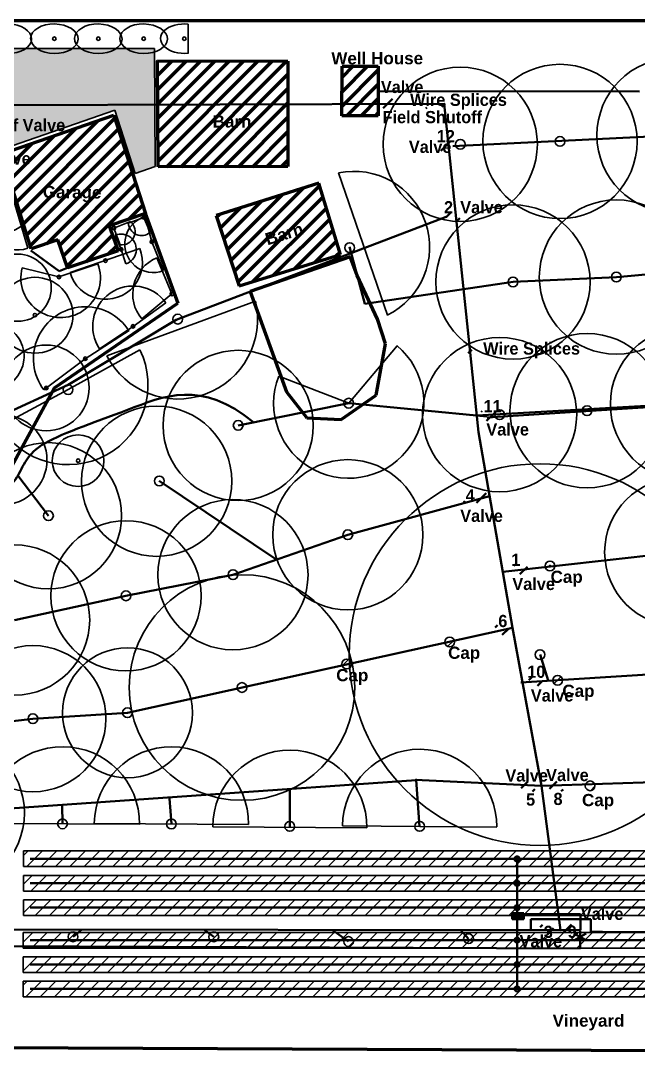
# Model space of a CAD drawing. Header units: inches. Extents: x 0.1 to 24.8, y -0.2 to 12.5.
# Drawn here: x 8.03 to 15.64, y -0.2 to 12.52 of the extents above; entities that cross this region are included whole.
import ezdxf
from ezdxf.enums import TextEntityAlignment as Align

# ---------------------------------------------------------------- set-up
doc = ezdxf.new("R2010")
doc.units = ezdxf.units.IN
doc.header["$MEASUREMENT"] = 0
doc.linetypes.add('ACAD_ISO02W100', pattern=[15, 12, -3])
for name, color, linetype, lineweight, true_color in [('aText', 161, 'Continuous', 35, 0xaaaaff), ('f_cov_1', 120, 'Continuous', 35, 0x00ffaf), ('f_cov_10', 200, 'Continuous', 35, 0xcf00ff), ('f_cov_11', 92, 'Continuous', 35, 0x00a500), ('f_cov_2', 30, 'Continuous', 35, 0xf08f00), ('f_cov_4', 253, 'Continuous', 35, 0xbababa), ('f_cov_5', 40, 'Continuous', 35, 0xffcf00), ('f_cov_6', 143, 'Continuous', 35, 0x5291a5), ('f_cov_7', 81, 'Continuous', 35, 0x9dff34), ('f_cov_9', 60, 'Continuous', 35, 0xbfff00), ('field_heads', 7, 'Continuous', 35, 0xffffff), ('field_pipes', 7, 'Continuous', 50, 0xffffff), ('yd_cov_blockwall', 161, 'Continuous', 35, 0x7f9fff), ('yd_cov_garage_east', 94, 'Continuous', 35, 0x007f00), ('yd_cov_garage_south', 211, 'Continuous', 35, 0xff7fff), ('yd_cov_pool_west', 32, 'Continuous', 35, 0xc55f00), ('yd_cov_west_fence', 20, 'Continuous', 35, 0xff4203), ('yd_heads', 16, 'Continuous', 35, 0x4c0000), ('zAsphalt', 251, 'Continuous', 35, 0x747474), ('zBlock Wall', 7, 'Continuous', 200, 0xffffff), ('zBuildings', 52, 'Continuous', 70, 0xaa9104), ('zBurn Pile', 212, 'Continuous', 70, 0xad00ad), ('zConcrete', 252, 'Continuous', 50, 0x909090), ('zProperty Fence', 94, 'Continuous', 200, 0x008000)]:
    doc.layers.add(name, color=color, linetype=linetype, lineweight=lineweight, true_color=true_color)
doc.styles.add('textstyle0', font='')
doc.styles.add('textstyle1', font='')
doc.styles.add('textstyle11', font='')
doc.styles.add('textstyle12', font='')
doc.styles.add('textstyle13', font='')
doc.styles.add('textstyle14', font='')
doc.styles.add('textstyle15', font='')
doc.styles.add('textstyle2', font='')
doc.styles.add('textstyle20', font='')
doc.styles.add('textstyle22', font='')
doc.styles.add('textstyle23', font='')
doc.styles.add('textstyle28', font='')
doc.styles.add('textstyle29', font='')
doc.styles.add('textstyle3', font='')
doc.styles.add('textstyle31', font='')
doc.styles.add('textstyle34', font='')
doc.styles.add('textstyle38', font='')
doc.styles.add('textstyle4', font='')
doc.styles.add('textstyle49', font='')
doc.styles.add('textstyle54', font='')
doc.styles.add('textstyle55', font='')
doc.styles.add('textstyle56', font='')
doc.styles.add('textstyle57', font='')
doc.styles.add('textstyle58', font='')
doc.styles.add('textstyle59', font='')
doc.styles.add('textstyle6', font='')
doc.styles.add('textstyle60', font='')
doc.styles.add('textstyle61', font='')
doc.styles.add('textstyle62', font='')
doc.styles.add('textstyle64', font='')
doc.styles.add('textstyle65', font='')
doc.styles.add('textstyle68', font='')
doc.styles.add('textstyle69', font='')
doc.styles.add('textstyle7', font='')
doc.styles.add('textstyle70', font='')
doc.styles.add('textstyle71', font='')
doc.styles.add('textstyle8', font='')
doc.styles.add('textstyle9', font='')
doc.styles.get('textstyle0').set_extended_font_data('textstyle66', bold=True)
doc.styles.get('textstyle1').set_extended_font_data('textstyle63', bold=True)
doc.styles.get('textstyle11').set_extended_font_data('textstyle57', bold=True)
doc.styles.get('textstyle12').set_extended_font_data('textstyle70', bold=True)
doc.styles.get('textstyle13').set_extended_font_data('textstyle67', bold=True)
doc.styles.get('textstyle14').set_extended_font_data('textstyle56', bold=True)
doc.styles.get('textstyle15').set_extended_font_data('textstyle69', bold=True)
doc.styles.get('textstyle2').set_extended_font_data('textstyle68', bold=True)
doc.styles.get('textstyle20').set_extended_font_data('arial', bold=True)
doc.styles.get('textstyle22').set_extended_font_data('arial', bold=True)
doc.styles.get('textstyle23').set_extended_font_data('arial', bold=True)
doc.styles.get('textstyle28').set_extended_font_data('arial', bold=True)
doc.styles.get('textstyle29').set_extended_font_data('arial', bold=True)
doc.styles.get('textstyle3').set_extended_font_data('textstyle65', bold=True)
doc.styles.get('textstyle31').set_extended_font_data('arial', bold=True)
doc.styles.get('textstyle34').set_extended_font_data('arialbd', bold=True)
doc.styles.get('textstyle38').set_extended_font_data('arialbd', bold=True)
doc.styles.get('textstyle4').set_extended_font_data('textstyle46', bold=True)
doc.styles.get('textstyle49').set_extended_font_data('arialbd', bold=True)
doc.styles.get('textstyle54').set_extended_font_data('arialbd', bold=True)
doc.styles.get('textstyle55').set_extended_font_data('arialbd', bold=True)
doc.styles.get('textstyle56').set_extended_font_data('textstyle18', bold=True)
doc.styles.get('textstyle57').set_extended_font_data('textstyle15', bold=True)
doc.styles.get('textstyle58').set_extended_font_data('textstyle20', bold=True)
doc.styles.get('textstyle59').set_extended_font_data('textstyle17', bold=True)
doc.styles.get('textstyle6').set_extended_font_data('textstyle64', bold=True)
doc.styles.get('textstyle60').set_extended_font_data('textstyle62', bold=True)
doc.styles.get('textstyle61').set_extended_font_data('textstyle59', bold=True)
doc.styles.get('textstyle62').set_extended_font_data('textstyle16', bold=True)
doc.styles.get('textstyle64').set_extended_font_data('textstyle10', bold=True)
doc.styles.get('textstyle65').set_extended_font_data('textstyle8', bold=True)
doc.styles.get('textstyle68').set_extended_font_data('textstyle22', bold=True)
doc.styles.get('textstyle69').set_extended_font_data('textstyle19', bold=True)
doc.styles.get('textstyle7').set_extended_font_data('textstyle45', bold=True)
doc.styles.get('textstyle70').set_extended_font_data('textstyle9', bold=True)
doc.styles.get('textstyle71').set_extended_font_data('textstyle21', bold=True)
doc.styles.get('textstyle8').set_extended_font_data('textstyle58', bold=True)
doc.styles.get('textstyle9').set_extended_font_data('textstyle55', bold=True)
pattern_1 = [(45, (0, 0), (-0.08838835, 0.08838835), [])]

msp = doc.modelspace()

# ---------------------------------------------------------------- hatches: boundary and pattern name
at = {"layer": 'f_cov_9'}
h = msp.add_hatch(dxfattribs=at)
h.set_pattern_fill('ANSI35', color=256, style=0)
h.set_pattern_definition(pattern_1)
h.paths.add_polyline_path([(8.065, 0.99), (23.396, 0.99), (23.396, 0.797), (8.065, 0.797)])
h.paths.add_polyline_path([(8.065, 0.69), (23.396, 0.69), (23.396, 0.497), (8.065, 0.497)])
h.paths.add_polyline_path([(8.069, 2.293), (23.4, 2.293), (23.4, 2.1), (8.069, 2.1)])
h.paths.add_polyline_path([(8.069, 1.99), (23.4, 1.99), (23.4, 1.797), (8.069, 1.797)])
h.paths.add_polyline_path([(8.069, 1.497), (8.069, 1.69), (23.4, 1.69), (23.4, 1.497)])
h.paths.add_polyline_path([(8.065, 1.097), (8.065, 1.29), (23.396, 1.29), (23.396, 1.097)])
at = {"layer": 'field_heads', "lineweight": 35}
h = msp.add_hatch(dxfattribs=at)
h.set_pattern_fill('ZIGZAG', color=256, scale=0.2, style=0)
h.set_pattern_definition(pattern_1)
edge = h.paths.add_edge_path()
edge.add_arc((14.555, 5.802), 0.06, 0, 360)
h = msp.add_hatch(dxfattribs=at)
h.set_pattern_fill('ZIGZAG', color=256, scale=0.2, style=0)
h.set_pattern_definition(pattern_1)
edge = h.paths.add_edge_path()
edge.add_arc((13.32, 4.864), 0.06, 0, 360)
h = msp.add_hatch(dxfattribs=at)
h.set_pattern_fill('ZIGZAG', color=256, scale=0.2, style=0)
h.set_pattern_definition(pattern_1)
edge = h.paths.add_edge_path()
edge.add_arc((12.05, 4.594), 0.06, 0, 360)
h = msp.add_hatch(dxfattribs=at)
h.set_pattern_fill('ZIGZAG', color=256, scale=0.2, style=0)
h.set_pattern_definition(pattern_1)
edge = h.paths.add_edge_path()
edge.add_arc((14.65, 4.394), 0.06, 0, 360)
h = msp.add_hatch(dxfattribs=at)
h.set_pattern_fill('ZIGZAG', color=256, scale=0.2, style=0)
h.set_pattern_definition(pattern_1)
edge = h.paths.add_edge_path()
edge.add_arc((15.05, 3.094), 0.06, 0, 360)
at = {"layer": 'field_pipes', "linetype": 'Continuous', "lineweight": 50, "true_color": 0xff0000}
h = msp.add_hatch(dxfattribs=at)
h.set_pattern_fill('ANSI31', color=1, scale=0.03937, style=0)
h.set_pattern_definition(pattern_1)
h.paths.add_polyline_path([(12.265, 11.718), (12.265, 11.598), (12.431, 11.598), (12.431, 11.718)])
h = msp.add_hatch(dxfattribs=at)
h.set_pattern_fill('ANSI31', color=1, scale=0.03937, style=0)
h.set_pattern_definition(pattern_1)
h.paths.add_polyline_path([(12.501, 11.554), (12.501, 11.434), (12.667, 11.434), (12.667, 11.554)])
at = {"layer": 'field_pipes', "linetype": 'Continuous', "lineweight": 50, "true_color": 0xff003f}
h = msp.add_hatch(dxfattribs=at)
h.set_pattern_fill('ANSI31', color=240, scale=0.03937, style=0)
h.set_pattern_definition(pattern_1)
h.paths.add_polyline_path([(12.967, 11.554), (12.967, 11.434), (13.133, 11.434), (13.05, 11.434)])
at = {"layer": 'field_pipes', "linetype": 'Continuous', "lineweight": 50, "true_color": 0xff0000}
h = msp.add_hatch(dxfattribs=at)
h.set_pattern_fill('ANSI31', color=1, scale=0.03937, style=0)
h.set_pattern_definition(pattern_1)
h.paths.add_polyline_path([(13.223, 11.557), (13.223, 11.437), (13.389, 11.437), (13.306, 11.437)])
h = msp.add_hatch(dxfattribs=at)
h.set_pattern_fill('ANSI31', color=1, scale=0.03937, style=0)
h.set_pattern_definition(pattern_1)
h.paths.add_polyline_path([(13.194, 11.032), (13.194, 10.912), (13.36, 10.912), (13.36, 11.032)])
h = msp.add_hatch(dxfattribs=at)
h.set_pattern_fill('ANSI31', color=1, scale=0.03937, style=0)
h.set_pattern_definition(pattern_1)
h.paths.add_polyline_path([(13.278, 10.162), (13.278, 10.042), (13.445, 10.042), (13.445, 10.162)])
h = msp.add_hatch(dxfattribs=at)
h.set_pattern_fill('ANSI31', color=1, scale=0.03937, angle=45, style=0)
h.set_pattern_definition(pattern_1)
h.paths.add_polyline_path([(13.484, 8.484), (13.569, 8.399), (13.687, 8.517), (13.628, 8.458)])
h = msp.add_hatch(dxfattribs=at)
h.set_pattern_fill('ANSI31', color=1, scale=0.03937, style=0)
h.set_pattern_definition(pattern_1)
h.paths.add_polyline_path([(13.709, 7.708), (13.709, 7.588), (13.875, 7.588), (13.875, 7.708)])
h = msp.add_hatch(dxfattribs=at)
h.set_pattern_fill('ANSI31', color=1, scale=0.03937, style=0)
h.set_pattern_definition(pattern_1)
h.paths.add_polyline_path([(13.629, 6.698), (13.629, 6.578), (13.795, 6.578), (13.795, 6.698)])
h = msp.add_hatch(dxfattribs=at)
h.set_pattern_fill('ANSI31', color=1, scale=0.03937, style=0)
h.set_pattern_definition(pattern_1)
h.paths.add_polyline_path([(14.111, 5.819), (14.111, 5.699), (14.277, 5.699), (14.277, 5.819)])
h = msp.add_hatch(dxfattribs=at)
h.set_pattern_fill('ANSI31', color=1, scale=0.03937, style=0)
h.set_pattern_definition(pattern_1)
h.paths.add_polyline_path([(13.882, 5.072), (13.882, 4.952), (14.049, 4.952), (14.049, 5.072)])
h = msp.add_hatch(dxfattribs=at)
h.set_pattern_fill('ANSI31', color=1, scale=0.03937, style=0)
h.set_pattern_definition(pattern_1)
h.paths.add_polyline_path([(14.295, 4.446), (14.295, 4.326), (14.461, 4.326), (14.461, 4.446)])
h = msp.add_hatch(dxfattribs=at)
h.set_pattern_fill('ANSI31', color=1, scale=0.03937, style=0)
h.set_pattern_definition(pattern_1)
h.paths.add_polyline_path([(14.201, 3.146), (14.201, 3.026), (14.367, 3.026), (14.367, 3.146)])
h = msp.add_hatch(dxfattribs=at)
h.set_pattern_fill('ANSI31', color=1, scale=0.03937, style=0)
h.set_pattern_definition(pattern_1)
h.paths.add_polyline_path([(14.549, 3.148), (14.549, 3.028), (14.716, 3.028), (14.716, 3.148)])
at = {"layer": 'field_pipes', "lineweight": 50, "true_color": 0x800000}
msp.add_hatch(color=14, dxfattribs=at).paths.add_polyline_path([(14.089, 1.525), (14.233, 1.525), (14.233, 1.453), (14.089, 1.453)])
at = {"layer": 'field_pipes', "linetype": 'Continuous', "lineweight": 50, "true_color": 0xff0000}
h = msp.add_hatch(dxfattribs=at)
h.set_pattern_fill('ANSI31', color=1, scale=0.03937, style=0)
h.set_pattern_definition(pattern_1)
h.paths.add_polyline_path([(14.435, 1.381), (14.435, 1.261), (14.601, 1.261), (14.601, 1.381)])
h = msp.add_hatch(dxfattribs=at)
h.set_pattern_fill('ANSI31', color=1, scale=0.03937, style=0)
h.set_pattern_definition(pattern_1)
h.paths.add_polyline_path([(14.726, 1.385), (14.726, 1.265), (14.892, 1.265), (14.892, 1.385)])
at = {"layer": 'zAsphalt', "lineweight": 35, "true_color": 0x4c4c4c}
h = msp.add_hatch(color=250, dxfattribs=at)
edge = h.paths.add_edge_path()
edge.add_line((2.83, 10.414), (3.045, 10.319))
edge.add_line((3.045, 10.319), (2.994, 10.148))
edge.add_line((2.994, 10.148), (2.769, 10.224))
edge.add_line((2.769, 10.224), (2.641, 10.166))
edge.add_line((2.641, 10.166), (2.588, 10.088))
edge.add_line((2.588, 10.088), (2.54, 9.954))
edge.add_line((2.54, 9.954), (2.028, 10.049))
edge.add_line((2.028, 10.049), (1.609, 10.301))
edge.add_spline(control_points=[(1.609, 10.301), (1.587, 10.848), (1.15, 11.294), (0.447, 11.323), (0.447, 11.323), (0.447, 11.323)], knot_values=[0, 0, 0, 0, 1, 2, 3, 3, 3, 3], degree=3, periodic=0)
edge.add_line((0.447, 11.323), (0.45, 12.175))
edge.add_line((0.45, 12.175), (9.682, 12.173))
edge.add_line((9.682, 12.173), (9.69, 10.719))
edge.add_line((9.69, 10.719), (9.444, 10.634))
edge.add_line((9.444, 10.634), (9.194, 11.414))
edge.add_line((9.194, 11.414), (7.297, 10.758))
edge.add_spline(control_points=[(7.297, 10.758), (7.297, 10.758), (7.32, 10.914), (7.32, 10.914), (7.32, 10.914), (7.334, 11.047), (7.296, 11.176), (7.29, 11.396), (7.058, 11.548), (6.85, 11.594), (6.555, 11.593)], knot_values=[-8, -8, -8, -8, -7, -6, -5, -4, -3, -2, -1, 0, 0, 0, 0], degree=3, periodic=0)
edge.add_line((6.555, 11.593), (3.012, 11.593))
edge.add_arc((2.974, 11.138), 0.456, 85.2732, 264.928)
edge.add_arc((3.305, 10.387), 0.475, 141.2963, 176.7552)
at = {"layer": 'zBuildings', "lineweight": 70, "true_color": 0xaa9104}
h = msp.add_hatch(dxfattribs=at)
h.set_pattern_fill('ANSI36', color=52, style=0)
h.set_pattern_definition(pattern_1)
h.paths.add_polyline_path([(9.727, 10.717), (9.72, 12.022), (11.327, 12.016), (11.327, 10.719)])
h = msp.add_hatch(dxfattribs=at)
h.set_pattern_fill('ANSI36', color=52, style=0)
h.set_pattern_definition(pattern_1)
h.paths.add_polyline_path([(11.993, 11.345), (11.995, 11.954), (12.44, 11.954), (12.44, 11.345)])
h = msp.add_hatch(dxfattribs=at)
h.set_pattern_fill('ANSI36', color=52, style=0)
h.set_pattern_definition(pattern_1)
h.paths.add_polyline_path([(8.163, 9.706), (7.801, 10.876), (9.183, 11.352), (9.571, 10.143), (9.126, 9.99), (9.237, 9.68), (8.611, 9.472), (8.494, 9.816)])
h = msp.add_hatch(dxfattribs=at)
h.set_pattern_fill('ANSI36', color=52, style=0)
h.set_pattern_definition(pattern_1)
h.paths.add_polyline_path([(10.441, 10.117), (10.727, 9.251), (11.974, 9.638), (11.707, 10.517)])

# ---------------------------------------------------------------- linework, layer by layer
at = {"layer": 'f_cov_1', "color": 120, "linetype": 'Continuous', "lineweight": 35, "ltscale": 2, "true_color": 0x00ffaf}
msp.add_circle((16.14, 5.973), 0.911, dxfattribs=at)
at = {"layer": 'f_cov_10', "color": 200, "linetype": 'Continuous', "lineweight": 35, "ltscale": 2, "true_color": 0xcf00ff}
msp.add_circle((14.433, 4.71), 2.35, dxfattribs=at)
at = {"layer": 'f_cov_11', "color": 92, "lineweight": 35, "true_color": 0x00a500}
for p, q in [((12.671, 8.514), (12.076, 7.806)), ((12.076, 7.806), (11.214, 8.14))]:
    msp.add_line(p, q, dxfattribs=at)
at = {"layer": 'f_cov_11', "color": 92, "linetype": 'Continuous', "lineweight": 35, "ltscale": 2, "true_color": 0x00a500}
for centre, radius in [((15.013, 7.713), 0.95), ((16.25, 7.794), 0.95), ((13.935, 7.665), 0.95), ((10.714, 7.532), 0.925), ((8.377, 6.42), 0.9)]:
    msp.add_circle(centre, radius, dxfattribs=at)
msp.add_arc((12.076, 7.806), 0.925, 158.7875, 49.9986, dxfattribs=at)
at = {"layer": 'f_cov_2', "color": 30, "lineweight": 35, "true_color": 0xf08f00}
for p, q in [((9.096, 8.389), (10.929, 9.061)), ((8.619, 7.973), (9.504, 8.464)), ((7.778, 7.522), (8.619, 7.973))]:
    msp.add_line(p, q, dxfattribs=at)
at = {"layer": 'f_cov_2', "color": 30, "linetype": 'Continuous', "lineweight": 35, "ltscale": 2, "true_color": 0xf08f00}
for centre, start, end in [((9.97, 8.841), 207.3473, 12.9229), ((8.619, 8.033), 211.2905, 25.968)]:
    msp.add_arc(centre, 0.984, start, end, dxfattribs=at)
at = {"layer": 'f_cov_4', "color": 253, "linetype": 'Continuous', "lineweight": 35, "ltscale": 2, "true_color": 0xbababa}
for centre in [(9.71, 6.845), (12.065, 6.186), (10.65, 5.694), (9.332, 5.434), (7.96, 5.136)]:
    msp.add_circle(centre, 0.925, dxfattribs=at)
at = {"layer": 'f_cov_5', "color": 40, "lineweight": 35, "true_color": 0xffcf00}
for p, q in [((7.6, 2.632), (9.5, 2.62)), ((8.942, 2.631), (10.842, 2.618)), ((10.4, 2.589), (12.3, 2.576)), ((12, 2.6), (13.9, 2.587))]:
    msp.add_line(p, q, dxfattribs=at)
at = {"layer": 'f_cov_5', "color": 40, "linetype": 'Continuous', "lineweight": 35, "ltscale": 2, "true_color": 0xffcf00}
msp.add_circle((7.131, 2.76), 0.95, dxfattribs=at)
at = {"layer": 'f_cov_5', "color": 40, "linetype": 'Continuous', "lineweight": 35, "true_color": 0xffcf00}
for centre in [(8.55, 2.626), (9.892, 2.625), (11.35, 2.583), (12.95, 2.594)]:
    msp.add_arc(centre, 0.95, 359.6111, 179.6111, dxfattribs=at)
at = {"layer": 'f_cov_6', "color": 143, "linetype": 'Continuous', "lineweight": 35, "ltscale": 2, "true_color": 0x5291a5}
for centre, radius in [((10.761, 4.305), 1.389), ((8.185, 3.921), 0.9), ((9.35, 3.994), 0.8)]:
    msp.add_circle(centre, radius, dxfattribs=at)
at = {"layer": 'f_cov_7', "color": 81, "lineweight": 35, "true_color": 0x9dff34}
msp.add_line((11.95, 10.641), (12.552, 8.89), dxfattribs=at)
at = {"layer": 'f_cov_7', "color": 81, "linetype": 'Continuous', "lineweight": 35, "ltscale": 2, "true_color": 0x9dff34}
for centre in [(14.679, 11.029), (16.084, 11.105), (13.45, 10.994), (15.374, 9.359), (14.1, 9.299)]:
    msp.add_circle(centre, 0.95, dxfattribs=at)
msp.add_arc((12.14, 9.728), 0.933, 296.1633, 101.7687, dxfattribs=at)
at = {"layer": 'f_cov_9', "color": 60, "true_color": 0xbfff00}
for p, q in [((8.069, 2.293), (23.4, 2.293)), ((8.069, 2.1), (8.069, 2.293)), ((23.4, 2.1), (8.069, 2.1)), ((8.069, 1.99), (23.4, 1.99)), ((8.069, 1.797), (8.069, 1.99)), ((23.4, 1.797), (8.069, 1.797)), ((8.069, 1.69), (23.4, 1.69)), ((8.069, 1.497), (8.069, 1.69)), ((23.4, 1.497), (8.069, 1.497)), ((8.065, 1.29), (23.396, 1.29)), ((8.065, 1.097), (8.065, 1.29)), ((23.396, 1.097), (8.065, 1.097)), ((8.065, 0.99), (23.396, 0.99)), ((8.065, 0.797), (8.065, 0.99)), ((23.396, 0.797), (8.065, 0.797)), ((8.065, 0.69), (23.396, 0.69)), ((8.065, 0.497), (8.065, 0.69)), ((23.396, 0.497), (8.065, 0.497))]:
    msp.add_line(p, q, dxfattribs=at)
at = {"layer": 'field_heads', "color": 91, "lineweight": 35, "true_color": 0x7fff7f}
for centre in [(14.679, 11.029), (13.45, 10.994), (12.087, 9.721), (15.374, 9.359), (14.1, 9.299)]:
    msp.add_circle(centre, 0.06, dxfattribs=at)
at = {"layer": 'field_heads', "color": 30, "lineweight": 35, "true_color": 0xff7f00}
for centre in [(9.97, 8.841), (8.619, 7.973)]:
    msp.add_circle(centre, 0.06, dxfattribs=at)
at = {"layer": 'field_heads', "color": 96, "lineweight": 35, "true_color": 0x004c00}
for centre in [(12.076, 7.806), (10.714, 7.532)]:
    msp.add_circle(centre, 0.06, dxfattribs=at)
at = {"layer": 'field_heads', "color": 92, "lineweight": 35, "true_color": 0x00a500}
for centre in [(15.013, 7.713), (13.935, 7.665), (8.377, 6.42)]:
    msp.add_circle(centre, 0.06, dxfattribs=at)
at = {"layer": 'field_heads', "color": 253, "lineweight": 35, "true_color": 0xbababa}
for centre in [(9.742, 6.849), (12.065, 6.186), (10.65, 5.694), (9.332, 5.434)]:
    msp.add_circle(centre, 0.06, dxfattribs=at)
at = {"layer": 'field_heads', "color": 136, "lineweight": 35, "true_color": 0x004c4c}
msp.add_circle((14.555, 5.802), 0.06, dxfattribs=at)
at = {"layer": 'field_heads', "color": 1, "lineweight": 35, "true_color": 0xff0000}
for centre in [(13.32, 4.864), (12.05, 4.594), (14.65, 4.394), (15.05, 3.094)]:
    msp.add_circle(centre, 0.06, dxfattribs=at)
at = {"layer": 'field_heads', "color": 200, "lineweight": 35, "true_color": 0xbf00ff}
msp.add_circle((14.433, 4.71), 0.06, dxfattribs=at)
at = {"layer": 'field_heads', "color": 143, "lineweight": 35, "true_color": 0x5291a5}
for centre in [(10.761, 4.305), (8.185, 3.921), (9.35, 3.994)]:
    msp.add_circle(centre, 0.06, dxfattribs=at)
at = {"layer": 'field_heads', "color": 40, "lineweight": 35, "true_color": 0xffbf00}
for centre in [(8.55, 2.626), (11.35, 2.594), (12.95, 2.594)]:
    msp.add_circle(centre, 0.06, dxfattribs=at)
at = {"layer": 'field_heads', "color": 56, "lineweight": 35, "true_color": 0x4c4c00}
msp.add_circle((9.892, 2.625), 0.06, dxfattribs=at)
at = {"layer": 'field_heads', "color": 81, "lineweight": 35, "true_color": 0x9fff7f}
for centre in [(8.68, 1.235), (10.414, 1.235), (12.074, 1.177), (13.552, 1.211)]:
    msp.add_circle(centre, 0.06, dxfattribs=at)
at = {"layer": 'field_pipes', "color": 30, "linetype": 'Continuous', "lineweight": 50, "ltscale": 2, "true_color": 0xff7f00}
msp.add_line((12.44, 11.649), (15.66, 11.646), dxfattribs=at)
at = {"layer": 'field_pipes', "color": 1, "linetype": 'Continuous', "lineweight": 50, "true_color": 0xff0000}
for p, q in [((6.754, 11.474), (13.25, 11.494)), ((13.25, 11.494), (13.675, 7.449)), ((13.675, 7.449), (14.093, 5.039)), ((14.093, 5.039), (14.45, 3.094)), ((23.888, 3.391), (14.45, 3.094)), ((14.45, 3.094), (14.684, 1.317)), ((14.877, 1.081), (14.877, 1.081))]:
    msp.add_line(p, q, dxfattribs=at)
at = {"layer": 'field_pipes', "color": 91, "linetype": 'Continuous', "lineweight": 50, "true_color": 0x7fff7f}
for p, q in [((13.36, 10.972), (17.536, 11.176)), ((12.085, 9.73), (12.275, 9.03)), ((15.374, 9.359), (16.85, 9.494)), ((12.275, 9.03), (14.1, 9.299)), ((14.1, 9.299), (15.374, 9.359))]:
    msp.add_line(p, q, dxfattribs=at)
at = {"layer": 'field_pipes', "color": 30, "linetype": 'Continuous', "lineweight": 50, "true_color": 0xff7f00}
for p, q in [((13.278, 10.102), (9.95, 8.834)), ((9.95, 8.834), (8.619, 8.033)), ((8.619, 8.033), (5.25, 6.494))]:
    msp.add_line(p, q, dxfattribs=at)
at = {"layer": 'field_pipes', "color": 92, "linetype": 'Continuous', "lineweight": 50, "true_color": 0x00a500}
for p, q in [((12.076, 7.806), (10.714, 7.532)), ((13.776, 7.644), (12.076, 7.806)), ((13.655, 7.653), (17.604, 7.878)), ((17.604, 7.878), (13.783, 7.628))]:
    msp.add_line(p, q, dxfattribs=at)
at = {"layer": 'field_pipes', "color": 92, "linetype": 'Continuous', "lineweight": 50, "ltscale": 2, "true_color": 0x00a500}
msp.add_line((7.998, 6.915), (8.377, 6.42), dxfattribs=at)
at = {"layer": 'field_pipes', "color": 253, "linetype": 'Continuous', "lineweight": 50, "true_color": 0xbababa}
for p, q in [((11.192, 5.878), (9.742, 6.849)), ((13.812, 6.659), (12.065, 6.186)), ((12.065, 6.186), (10.65, 5.694)), ((10.65, 5.694), (9.332, 5.434)), ((9.332, 5.434), (7.96, 5.136))]:
    msp.add_line(p, q, dxfattribs=at)
at = {"layer": 'field_pipes', "color": 120, "linetype": 'Continuous', "lineweight": 50, "true_color": 0x00ffbf}
msp.add_line((21.65, 6.594), (13.973, 5.729), dxfattribs=at)
at = {"layer": 'field_pipes', "color": 143, "linetype": 'Continuous', "lineweight": 50, "true_color": 0x5291a5}
msp.add_line((14.093, 5.039), (9.35, 3.994), dxfattribs=at)
at = {"layer": 'field_pipes', "color": 200, "linetype": 'Continuous', "lineweight": 50, "true_color": 0xbf00ff}
for p, q in [((22.58, 4.884), (14.196, 4.367)), ((14.433, 4.71), (14.535, 4.392))]:
    msp.add_line(p, q, dxfattribs=at)
at = {"layer": 'field_pipes', "color": 143, "lineweight": 50, "true_color": 0x5291a5}
for p, q in [((9.35, 3.994), (8.185, 3.921)), ((8.185, 3.921), (6.429, 3.714))]:
    msp.add_line(p, q, dxfattribs=at)
at = {"layer": 'field_pipes', "color": 40, "linetype": 'Continuous', "lineweight": 50, "true_color": 0xffbf00}
for p, q in [((12.908, 3.165), (7.131, 2.76)), ((11.35, 3.056), (11.35, 2.594)), ((12.908, 3.165), (12.95, 2.594)), ((9.869, 2.938), (9.892, 2.625)), ((8.544, 2.86), (8.55, 2.626))]:
    msp.add_line(p, q, dxfattribs=at)
at = {"layer": 'field_pipes', "color": 40, "linetype": 'Continuous', "lineweight": 50, "ltscale": 2, "true_color": 0xffbf00}
msp.add_line((12.894, 3.166), (14.45, 3.094), dxfattribs=at)
at = {"layer": 'field_pipes', "color": 2, "lineweight": 50, "true_color": 0xffff00}
for p, q in [((14.15, 2.194), (8.15, 2.194)), ((23.35, 2.194), (14.15, 2.194)), ((14.15, 2.194), (14.15, 0.594)), ((14.15, 1.894), (8.15, 1.894)), ((23.35, 1.894), (14.15, 1.894)), ((14.15, 1.594), (8.15, 1.594)), ((23.35, 1.594), (14.15, 1.594)), ((14.15, 1.194), (8.15, 1.194)), ((23.35, 1.194), (14.1, 1.194)), ((14.15, 0.894), (8.15, 0.894)), ((23.35, 0.894), (14.1, 0.894)), ((14.15, 0.594), (8.15, 0.594)), ((23.3, 0.594), (14.15, 0.594))]:
    msp.add_line(p, q, dxfattribs=at)
at = {"layer": 'field_pipes', "color": 14, "lineweight": 50, "true_color": 0x800000}
for p, q in [((14.089, 1.525), (14.233, 1.525)), ((14.089, 1.453), (14.089, 1.525)), ((14.233, 1.453), (14.089, 1.453)), ((14.233, 1.525), (14.233, 1.453))]:
    msp.add_line(p, q, dxfattribs=at)
at = {"layer": 'field_pipes', "color": 2, "linetype": 'Continuous', "lineweight": 50, "true_color": 0xffff00}
for p, q in [((14.931, 1.512), (14.147, 1.513)), ((14.93, 1.512), (14.93, 1.32)), ((14.93, 1.32), (14.684, 1.317))]:
    msp.add_line(p, q, dxfattribs=at)
at = {"layer": 'field_pipes', "color": 81, "lineweight": 50, "true_color": 0x9fff7f}
for p, q in [((14.319, 1.318), (14.32, 1.453)), ((14.32, 1.453), (15.059, 1.452)), ((15.059, 1.452), (15.059, 1.302)), ((15.059, 1.302), (15.35, 1.294))]:
    msp.add_line(p, q, dxfattribs=at)
at = {"layer": 'field_pipes', "color": 81, "linetype": 'Continuous', "lineweight": 50, "true_color": 0x9fff7f}
for p, q in [((14.684, 1.317), (4.102, 1.332)), ((15.35, 1.294), (22.914, 1.317))]:
    msp.add_line(p, q, dxfattribs=at)
at = {"layer": 'field_pipes', "color": 81, "linetype": 'Continuous', "lineweight": 50, "ltscale": 2, "true_color": 0x9fff7f}
for p, q in [((8.786, 1.327), (8.68, 1.235)), ((10.293, 1.324), (10.414, 1.235)), ((11.874, 1.321), (12.074, 1.177)), ((13.455, 1.319), (13.552, 1.211))]:
    msp.add_line(p, q, dxfattribs=at)
at = {"layer": 'field_pipes', "color": 1, "lineweight": 50, "true_color": 0xff0000}
for p, q in [((14.849, 1.276), (15, 1.194)), ((14.849, 1.188), (15, 1.274))]:
    msp.add_line(p, q, dxfattribs=at)
at = {"layer": 'field_pipes', "color": 51, "linetype": 'Continuous', "lineweight": 50, "true_color": 0xf6f5a2}
for p, q in [((14.929, 1.312), (14.926, 1.09)), ((14.926, 1.09), (3.251, 1.138))]:
    msp.add_line(p, q, dxfattribs=at)
at = {"layer": 'field_pipes', "lineweight": 50}
msp.add_line((15.35, 1.294), (15.35, 1.294), dxfattribs=at)
at = {"layer": 'field_pipes', "color": 1, "lineweight": 50, "true_color": 0xff0000}
for centre in [(14.15, 2.194), (14.15, 1.894), (14.15, 1.594), (14.15, 1.194), (14.15, 0.894), (14.15, 0.594)]:
    msp.add_circle(centre, 0.0307, dxfattribs=at)
at = {"layer": 'field_pipes', "color": 92, "linetype": 'Continuous', "lineweight": 50, "true_color": 0x00a500}
msp.add_open_spline([(10.906, 7.567), (10.261, 8.103), (9.319, 7.684), (8.097, 7.294), (8.051, 6.862), (7.518, 6.463), (6.921, 6.138), (5.789, 5.853), (4.61, 5.622), (4.45, 5.194), (4.45, 4.794), (4.45, 4.794), (4.45, 4.294), (4.45, 4.294), (4.45, 4.294)], degree=3, dxfattribs=at)
at = {"layer": 'field_pipes', "color": 1, "linetype": 'Continuous', "lineweight": 50, "true_color": 0xff0000}
for p in [(13.502, 6.588), (12.908, 3.165)]:
    msp.add_point(p, dxfattribs=at)
at = {"layer": 'field_pipes', "color": 136, "linetype": 'Continuous', "lineweight": 50, "true_color": 0x004c4c}
msp.add_point((14.555, 5.802), dxfattribs=at)
at = {"layer": 'yd_cov_blockwall', "color": 161, "lineweight": 35, "true_color": 0x7f9fff}
for centre, radius in [((8.35, 7.994), 0.528), ((7.804, 7.107), 0.554), ((8.742, 7.098), 0.318)]:
    msp.add_circle(centre, radius, dxfattribs=at)
at = {"layer": 'yd_cov_garage_east', "color": 94, "lineweight": 35, "true_color": 0x007f00}
for p, q in [((9.502, 9.712), (8.643, 9.414)), ((9.71, 9.596), (9.896, 9.151)), ((8.506, 9.36), (8.052, 9.473)), ((8.985, 9.523), (8.506, 9.36)), ((9.419, 8.752), (9.823, 9.042)), ((9.896, 9.151), (9.526, 8.844)), ((8.831, 8.354), (9.37, 8.699)), ((9.007, 8.475), (9.419, 8.752)), ((8.321, 7.969), (8.831, 8.354))]:
    msp.add_line(p, q, dxfattribs=at)
msp.add_circle((8.211, 8.889), 0.467, dxfattribs=at)
for centre, radius, start, end in [((9.08, 9.54), 0.455, 196.046, 22.2451), ((9.896, 9.151), 0.481, 112.6753, 219.7192), ((8.527, 9.35), 0.49, 165.5352, 20.6151), ((9.419, 8.752), 0.497, 35.664, 213.9349), ((8.831, 8.354), 0.639, 32.6461, 217.0635)]:
    msp.add_arc(centre, radius, start, end, dxfattribs=at)
at = {"layer": 'yd_cov_garage_south', "color": 211, "lineweight": 35, "true_color": 0xff7fff}
for p, q in [((7.824, 10.633), (8.064, 10.003)), ((7.898, 10.478), (8.121, 9.713))]:
    msp.add_line(p, q, dxfattribs=at)
msp.add_circle((7.997, 9.228), 0.414, dxfattribs=at)
for centre, radius, start, end in [((7.992, 10.091), 0.399, 103.6343, 288.8845), ((7.749, 10.402), 0.509, 195.987, 308.2316), ((7.667, 8.383), 0.41, 275.8385, 70.439)]:
    msp.add_arc(centre, radius, start, end, dxfattribs=at)
at = {"layer": 'yd_cov_pool_west', "color": 32, "lineweight": 35, "true_color": 0xc55f00}
for p, q in [((9.36, 10.024), (9.55, 10.094)), ((9.55, 10.094), (9.629, 9.907)), ((9.567, 10.104), (9.65, 9.794)), ((9.389, 10.043), (9.184, 9.963)), ((9.184, 9.963), (9.259, 9.756)), ((9.272, 9.7), (9.2, 9.874)), ((9.65, 9.794), (9.795, 9.439)), ((9.331, 9.521), (9.272, 9.7))]:
    msp.add_line(p, q, dxfattribs=at)
for centre, radius, start, end in [((9.669, 9.767), 0.352, 106.4685, 291.1236), ((9.279, 9.92), 0.165, 263.136, 48.0082), ((9.524, 10.034), 0.164, 183.564, 309.4945), ((9.272, 9.7), 0.188, 288.0823, 112.6418)]:
    msp.add_arc(centre, radius, start, end, dxfattribs=at)
at = {"layer": 'yd_cov_west_fence', "color": 20, "lineweight": 35, "true_color": 0xff4203}
msp.add_line((10.099, 12.472), (10.097, 12.114), dxfattribs=at)
for centre in [(7.876, 12.295), (8.45, 12.294), (8.991, 12.294), (9.55, 12.294)]:
    msp.add_ellipse(centre, major_axis=(0.293, -0.005), ratio=0.619605, dxfattribs=at)
msp.add_ellipse((10.05, 12.294), major_axis=(0.293, -0.005), ratio=0.619605, start_param=1.412339, end_param=4.883518, dxfattribs=at)
at = {"layer": 'yd_heads', "lineweight": 35}
for centre in [(8.45, 12.294), (8.991, 12.294), (9.55, 12.294), (10.05, 12.294)]:
    msp.add_circle(centre, 0.0217, dxfattribs=at)
at = {"layer": 'yd_heads', "color": 34, "lineweight": 35, "true_color": 0x7f3f00}
for centre, radius in [((9.55, 10.094), 0.02), ((9.184, 9.963), 0.0217), ((9.65, 9.794), 0.0217), ((9.272, 9.7), 0.0217)]:
    msp.add_circle(centre, radius, dxfattribs=at)
at = {"layer": 'yd_heads', "color": 94, "lineweight": 35, "true_color": 0x007f00}
for centre in [(9.08, 9.562), (8.506, 9.36), (9.896, 9.151), (8.21, 8.89), (9.419, 8.752), (8.831, 8.354)]:
    msp.add_circle(centre, 0.0217, dxfattribs=at)
at = {"layer": 'yd_heads', "color": 161, "lineweight": 35, "true_color": 0x7f9fff}
for centre in [(8.35, 7.994), (8.742, 7.098)]:
    msp.add_circle(centre, 0.0217, dxfattribs=at)
at = {"layer": 'zAsphalt', "color": 251, "lineweight": 35, "true_color": 0x747474}
for p, q in [((9.682, 12.173), (0.45, 12.175)), ((9.69, 10.719), (9.682, 12.173)), ((9.194, 11.414), (9.444, 10.634)), ((9.69, 10.719), (9.444, 10.634))]:
    msp.add_line(p, q, dxfattribs=at)
at = {"layer": 'zAsphalt', "color": 251, "linetype": 'Continuous', "lineweight": 35, "ltscale": 2, "true_color": 0x747474}
for p, q in [((0.45, 12.175), (9.579, 12.175)), ((7.297, 10.758), (9.194, 11.414))]:
    msp.add_line(p, q, dxfattribs=at)
at = {"layer": 'zBlock Wall', "color": 34, "linetype": 'Continuous', "lineweight": 200, "true_color": 0x7f3f00}
for p, q in [((9.973, 9.033), (9.571, 10.143)), ((8.45, 7.994), (9.971, 9.039)), ((7.85, 6.894), (8.45, 7.994))]:
    msp.add_line(p, q, dxfattribs=at)
at = {"layer": 'zBuildings', "color": 52, "lineweight": 70, "true_color": 0xaa9104}
for p, q in [((9.72, 12.022), (11.327, 12.016)), ((9.727, 10.717), (9.72, 12.022)), ((11.327, 12.016), (11.327, 10.719)), ((11.993, 11.345), (11.995, 11.954)), ((11.995, 11.954), (12.44, 11.954)), ((12.44, 11.954), (12.44, 11.345)), ((7.801, 10.876), (9.183, 11.352)), ((9.183, 11.352), (9.571, 10.143)), ((12.44, 11.345), (11.993, 11.345)), ((8.163, 9.706), (7.801, 10.876)), ((11.327, 10.719), (9.727, 10.717)), ((11.707, 10.517), (10.441, 10.117)), ((11.974, 9.638), (11.707, 10.517)), ((9.571, 10.143), (9.126, 9.99)), ((10.441, 10.117), (10.727, 9.251)), ((9.126, 9.99), (9.237, 9.68)), ((8.494, 9.816), (8.163, 9.706)), ((8.611, 9.472), (8.494, 9.816)), ((9.237, 9.68), (8.611, 9.472)), ((10.727, 9.251), (11.974, 9.638))]:
    msp.add_line(p, q, dxfattribs=at)
at = {"layer": 'zBurn Pile', "color": 212, "linetype": 'ACAD_ISO02W100', "lineweight": 70, "true_color": 0xad00ad}
for p, q in [((12.092, 9.61), (10.861, 9.181)), ((12.18, 9.38), (12.092, 9.61)), ((12.429, 8.84), (12.18, 9.38)), ((10.861, 9.181), (11.31, 7.947)), ((12.528, 8.535), (12.429, 8.84)), ((12.414, 7.906), (12.528, 8.535)), ((11.31, 7.947), (11.558, 7.627)), ((11.981, 7.606), (12.414, 7.906)), ((11.558, 7.627), (11.981, 7.606))]:
    msp.add_line(p, q, dxfattribs=at)
at = {"layer": 'zConcrete', "color": 252, "lineweight": 50, "true_color": 0x8c8c8c}
for p, q in [((9.183, 11.352), (9.418, 10.618)), ((9.418, 10.618), (9.418, 10.618)), ((8.51, 9.433), (8.159, 9.685)), ((8.611, 9.472), (8.51, 9.433))]:
    msp.add_line(p, q, dxfattribs=at)
at = {"layer": 'zProperty Fence', "color": 94, "linetype": 'Continuous', "lineweight": 200, "true_color": 0x008000}
for p, q in [((23.058, 12.516), (0.334, 12.514)), ((1.325, -0.099), (24.395, -0.2))]:
    msp.add_line(p, q, dxfattribs=at)

# ---------------------------------------------------------------- texts
at = {"layer": 'aText', "color": 161, "linetype": 'Continuous', "lineweight": 35, "ltscale": 2, "true_color": 0xaaaaff}
for s, style, p in [('Well', 'textstyle29', (11.862, 11.978)), ('House', 'textstyle28', (12.352, 11.979)), ('Barn', 'textstyle22', (10.4, 11.2)), ('Vineyard', 'textstyle31', (14.588, 0.128))]:
    msp.add_text(s, height=0.15, dxfattribs=dict(at, style=style)).set_placement(p)
at = {"layer": 'aText', "color": 161, "lineweight": 35, "true_color": 0xaaaaff}
for s, style, p in [('Valve', 'textstyle9', (12.472, 11.775)), ('Wire Splices', 'textstyle60', (12.832, 11.617)), ('Field Shutoff', 'textstyle14', (12.493, 11.404)), ('Yard Shutoff Valve', 'textstyle8', (6.8, 11.305)), ('12', 'textstyle57', (13.161, 11.169)), ('Valve', 'textstyle15', (12.817, 11.038)), ('BlowOut Valve', 'textstyle11', (6.754, 10.894)), ('Valve', 'textstyle12', (13.45, 10.294)), ('2', 'textstyle62', (13.25, 10.294)), ('Wire Splices', 'textstyle61', (13.733, 8.554)), ('11', 'textstyle56', (13.737, 7.844)), ('Valve', 'textstyle7', (13.772, 7.558)), ('4', 'textstyle59', (13.516, 6.744)), ('Valve', 'textstyle4', (13.45, 6.494)), ('1', 'textstyle58', (14.079, 5.953)), ('Cap', 'textstyle34', (14.563, 5.743)), ('Valve', 'textstyle13', (14.092, 5.655)), ('6', 'textstyle69', (13.919, 5.199)), ('Cap', 'textstyle55', (13.3, 4.808)), ('Cap', 'textstyle54', (11.922, 4.532)), ('10', 'textstyle68', (14.275, 4.574)), ('Cap', 'textstyle49', (14.708, 4.339)), ('Valve', 'textstyle6', (14.32, 4.282)), ('Valve', 'textstyle1', (14.508, 3.302)), ('Valve', 'textstyle0', (14.006, 3.297)), ('5', 'textstyle71', (14.261, 3)), ('8', 'textstyle70', (14.599, 3.008)), ('Cap', 'textstyle38', (14.95, 2.994)), ('Valve', 'textstyle2', (14.936, 1.593)), ('3', 'textstyle65', (14.479, 1.371)), ('9', 'textstyle64', (14.773, 1.373)), ('Valve', 'textstyle3', (14.181, 1.256))]:
    msp.add_text(s, height=0.15, dxfattribs=dict(at, style=style)).set_placement(p, align=Align.TOP_LEFT)
at = {"layer": 'aText', "color": 161, "linetype": 'Continuous', "lineweight": 35, "ltscale": 2, "true_color": 0xaaaaff}
for s, rotation, style, p in [('Garage', 359.4352, 'textstyle20', (8.307, 10.333)), ('Barn', 17.2415, 'textstyle23', (11.075, 9.749))]:
    msp.add_text(s, height=0.15, rotation=rotation, dxfattribs=dict(at, style=style)).set_placement(p)

doc.saveas('drawing.dxf')
